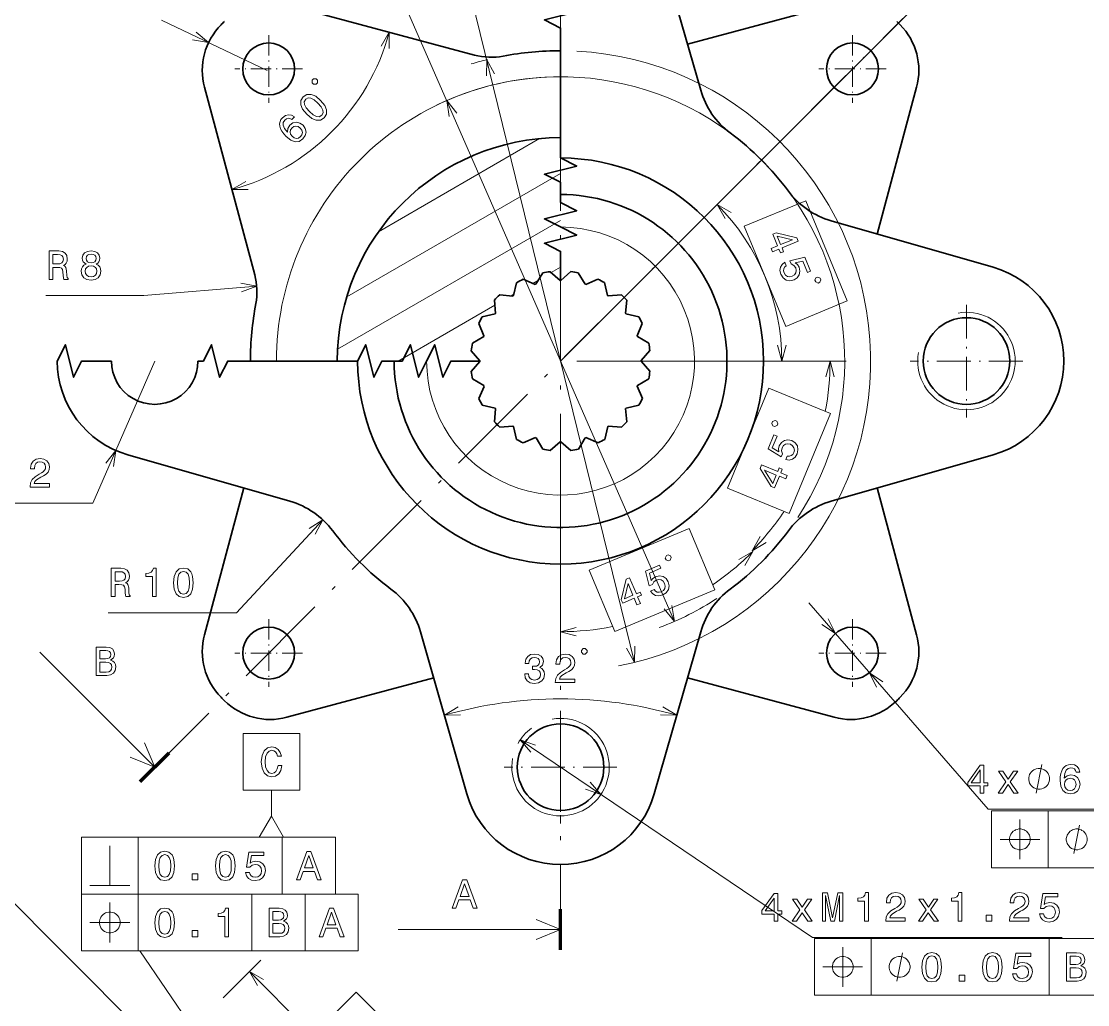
# Model space of a CAD drawing. Extents: x 0 to 420, y 0 to 297.
# Drawn here: x 111.1 to 242.5, y 114.5 to 235.6 of the extents above; entities that cross this region are included whole.
import ezdxf

# ---------------------------------------------------------------- set-up
doc = ezdxf.new("R2010")
doc.units = 0
doc.linetypes.add('DASHDOT', pattern=[18.5, 12, -3, 0.5, -3])

msp = doc.modelspace()

# ---------------------------------------------------------------- linework, layer by layer
at = {"color": 7, "linetype": 'DASHDOT', "lineweight": 13}
for p, q in [((177.558792, 261.243195), (177.558792, 126.243195)), ((225.791016, 241.975433), (129.326569, 145.510956))]:
    msp.add_line(p, q, dxfattribs=at)
at = {"color": 7, "lineweight": 13}
for p, q in [((162.742172, 254.139236), (186.660309, 156.643295)), ((155.788208, 243.552719), (191.57605, 161.672699)), ((155.140259, 209.667358), (174.979095, 221.121323)), ((151.213181, 201.626556), (177.558792, 216.837204)), ((150.0979, 195.209152), (177.558792, 211.063705)), ((179.558792, 193.743195), (212.750275, 193.743195)), ((179.558792, 193.743195), (206.815094, 193.743195)), ((208.137772, 163.977417), (230.222504, 138.552887)), ((126.91095, 110.297478), (80.837006, 156.371414)), ((172.588074, 147.103546), (208.58493, 122.768661)), ((230.222504, 138.552887), (257.069275, 138.552887)), ((230.643341, 138.34906), (272.659485, 138.34906)), ((118.534241, 135.116333), (149.814362, 135.116333)), ((230.643341, 131.34906), (272.659485, 131.34906)), ((118.534241, 128.116333), (152.614349, 128.116333)), ((177.558792, 123.743195), (157.558792, 123.743195)), ((208.58493, 122.768661), (239.337097, 122.768661)), ((208.820236, 122.645958), (250.836365, 122.645958)), ((118.534241, 121.116333), (152.614349, 121.116333)), ((208.820236, 115.645958), (250.836365, 115.645958))]:
    msp.add_line(p, q, dxfattribs=at)
at = {"color": 7, "lineweight": 35}
for p, q in [((194.820206, 227.080963), (189.093933, 247.050842)), ((177.558792, 193.743195), (227.558792, 243.743195)), ((166.945038, 231.419022), (143.853317, 237.60643)), ((133.695557, 227.448669), (139.882965, 204.356949)), ((230.86644, 205.278336), (210.896545, 211.004608)), ((124.251144, 182.208054), (144.221039, 176.481781)), ((210.896545, 176.481781), (230.86644, 182.208054)), ((160.297379, 160.405426), (166.023651, 140.435547)), ((189.093933, 140.435547), (194.820206, 160.405426))]:
    msp.add_line(p, q, dxfattribs=at)
at = {"color": 7, "lineweight": 35, "ltscale": 0.467777}
for p, q in [((211.264267, 237.60643), (193.190735, 232.763641)), ((138.538345, 178.111252), (133.695557, 160.03772)), ((221.422028, 160.03772), (216.579254, 178.111237)), ((193.19075, 154.722748), (211.264267, 149.879959))]:
    msp.add_line(p, q, dxfattribs=at)
at = {"color": 7, "lineweight": 13, "ltscale": 0.36088}
msp.add_line((141.422958, 229.519226), (128.378189, 235.700562), dxfattribs=at)
at = {"color": 7, "linetype": 'DASHDOT', "lineweight": 13, "ltscale": 0.208}
for p, q in [((141.602417, 233.859573), (141.602417, 225.539581)), ((213.515167, 233.859573), (213.515167, 225.539581)), ((145.762421, 229.69957), (137.442413, 229.69957)), ((217.675171, 229.69957), (209.355164, 229.69957)), ((141.602417, 161.946808), (141.602417, 153.626816)), ((213.515167, 161.946808), (213.515167, 153.626816)), ((145.762421, 157.786819), (137.442413, 157.786819)), ((217.675171, 157.786819), (209.355164, 157.786819))]:
    msp.add_line(p, q, dxfattribs=at)
at = {"color": 7, "lineweight": 35, "ltscale": 0.467778}
for p, q in [((216.579239, 209.375107), (221.422028, 227.448669)), ((143.853317, 149.879959), (161.92688, 154.722748))]:
    msp.add_line(p, q, dxfattribs=at)
at = {"color": 7, "lineweight": 13, "ltscale": 0.033108}
msp.add_line((176.411896, 204.628036), (177.558792, 205.290207), dxfattribs=at)
at = {"color": 7, "lineweight": 35, "ltscale": 0.04069}
for p, q in [((172.942749, 203.809692), (174.440369, 203.172302)), ((174.524368, 203.199677), (175.359116, 204.596939)), ((177.595108, 203.67453), (178.82077, 204.745453)), ((179.741272, 204.600403), (180.578232, 203.204468)), ((182.989517, 203.394592), (183.354141, 201.80835)), ((187.62529, 198.359238), (186.9879, 196.861618)), ((166.701584, 195.925674), (168.097519, 196.762634)), ((187.015274, 196.777618), (188.412537, 195.942871)), ((167.627457, 193.77951), (166.556534, 195.005173)), ((187.490128, 193.706879), (188.56105, 192.481216)), ((168.10231, 190.708771), (166.705048, 191.543518)), ((167.492294, 189.127151), (168.129684, 190.624771)), ((188.416, 191.560715), (187.020065, 190.723755)), ((172.128067, 184.091797), (171.763443, 185.67804)), ((175.376312, 182.885986), (174.539352, 184.281921)), ((180.593216, 184.286713), (179.758469, 182.88945)), ((182.174835, 183.676697), (180.677216, 184.314087)), ((177.522476, 183.811859), (176.296814, 182.740936))]:
    msp.add_line(p, q, dxfattribs=at)
at = {"color": 7, "lineweight": 13, "ltscale": 0.020476}
msp.add_line((174.12384, 203.307022), (174.83316, 203.716553), dxfattribs=at)
at = {"color": 7, "lineweight": 35, "ltscale": 0.040691}
for p, q in [((176.279388, 204.743439), (177.50676, 203.674454)), ((180.662277, 203.177231), (182.15889, 203.817001)), ((171.750671, 201.799149), (172.112793, 203.385986)), ((169.545517, 199.610062), (169.399551, 201.231125)), ((170.057953, 201.890564), (171.679245, 201.747162)), ((183.425659, 201.75647), (185.046722, 201.902435)), ((185.706177, 201.244034), (185.562775, 199.622742)), ((167.907394, 199.17392), (169.493652, 199.538544)), ((185.614746, 199.551315), (187.201584, 199.189209)), ((168.124756, 196.84668), (167.484985, 198.343292)), ((188.559036, 195.022598), (187.490051, 193.795227)), ((166.558548, 192.463791), (167.627533, 193.691162)), ((186.992828, 190.639709), (187.632599, 189.143097)), ((169.502838, 187.935074), (167.916, 188.29718)), ((169.411407, 186.242355), (169.55481, 187.863647)), ((185.572067, 187.876328), (185.718033, 186.255264)), ((187.21019, 188.312469), (185.623932, 187.947845)), ((171.691925, 185.729919), (170.070862, 185.583954)), ((183.366913, 185.687241), (183.004791, 184.100403)), ((185.059631, 185.595825), (183.438339, 185.739227)), ((174.455307, 184.309158), (172.958694, 183.669388)), ((178.838196, 182.74295), (177.610825, 183.811935))]:
    msp.add_line(p, q, dxfattribs=at)
at = {"color": 7, "lineweight": 13, "ltscale": 0.34835}
msp.add_line((140.12767, 202.95372), (126.242249, 201.791397), dxfattribs=at)
at = {"color": 7, "lineweight": 13, "ltscale": 0.301801}
msp.add_line((126.242249, 201.791397), (114.170197, 201.791397), dxfattribs=at)
at = {"color": 7, "lineweight": 13, "ltscale": 0.009544}
msp.add_line((171.456253, 201.766891), (171.78688, 201.957779), dxfattribs=at)
at = {"color": 7, "lineweight": 13, "ltscale": 0.343423}
msp.add_line((157.558792, 193.743195), (169.455322, 200.611664), dxfattribs=at)
at = {"color": 7, "linetype": 'DASHDOT', "lineweight": 13, "ltscale": 0.346775}
for p, q in [((227.558792, 200.678696), (227.558792, 186.807693)), ((227.558792, 200.678696), (227.558792, 186.807693)), ((234.494293, 193.743195), (220.623291, 193.743195)), ((234.494293, 193.743195), (220.623291, 193.743195)), ((177.558792, 150.678696), (177.558792, 136.807693)), ((177.558792, 150.678696), (177.558792, 136.807693)), ((184.494293, 143.743195), (170.623291, 143.743195)), ((184.494293, 143.743195), (170.623291, 143.743195))]:
    msp.add_line(p, q, dxfattribs=at)
at = {"color": 7, "lineweight": 13, "ltscale": 0.477456}
msp.add_line((127.558792, 193.743195), (119.948532, 176.226746), dxfattribs=at)
at = {"color": 7, "lineweight": 13, "ltscale": 0.001926}
msp.add_line((167.558792, 193.743195), (167.625519, 193.781723), dxfattribs=at)
at = {"color": 230, "lineweight": 13}
msp.add_line((177.558792, 182.643188), (177.558792, 158.419769), dxfattribs=at)
at = {"color": 7, "lineweight": 13, "ltscale": 0.395202}
for p, q in [((119.948532, 176.226746), (104.140465, 176.226746)), ((137.623367, 162.733795), (121.815292, 162.733795))]:
    msp.add_line(p, q, dxfattribs=at)
at = {"color": 7, "lineweight": 13, "ltscale": 0.391105}
msp.add_line((148.270401, 174.195953), (137.623367, 162.733795), dxfattribs=at)
at = {"color": 7, "lineweight": 13, "ltscale": 0.5}
msp.add_line((127.558792, 143.743195), (113.416656, 157.88533), dxfattribs=at)
at = {"color": 7, "lineweight": 100, "ltscale": 0.125}
for p, q in [((125.791023, 141.975433), (129.326569, 145.510956)), ((177.558792, 121.243195), (177.558792, 126.243195))]:
    msp.add_line(p, q, dxfattribs=at)
at = {"color": 7, "lineweight": 13, "ltscale": 0.079356}
msp.add_line((141.94104, 137.714417), (141.94104, 140.888672), dxfattribs=at)
at = {"color": 7, "lineweight": 13, "ltscale": 0.175}
for p, q in [((230.643341, 138.34906), (230.643341, 131.34906)), ((237.643341, 138.34906), (237.643341, 131.34906)), ((118.534241, 135.116333), (118.534241, 128.116333)), ((125.534241, 135.116333), (125.534241, 128.116333)), ((143.278336, 135.116333), (143.278336, 128.116333)), ((149.814362, 135.116333), (149.814362, 128.116333)), ((118.534241, 128.116333), (118.534241, 121.116333)), ((125.534241, 128.116333), (125.534241, 121.116333)), ((139.542313, 128.116333), (139.542313, 121.116333)), ((146.078339, 128.116333), (146.078339, 121.116333)), ((152.614349, 128.116333), (152.614349, 121.116333)), ((208.820236, 122.645958), (208.820236, 115.645958)), ((215.820236, 122.645958), (215.820236, 115.645958)), ((237.764328, 122.645958), (237.764328, 115.645958))]:
    msp.add_line(p, q, dxfattribs=at)
at = {"color": 7, "lineweight": 13, "ltscale": 0.288901}
msp.add_line((132.239243, 111.577797), (125.71553, 121.116333), dxfattribs=at)
at = {"color": 7, "lineweight": 13, "ltscale": 0.164217}
msp.add_line((136.006012, 115.344559), (140.650757, 119.989304), dxfattribs=at)
at = {"color": 7, "lineweight": 13, "ltscale": 0.277849}
msp.add_line((139.236542, 118.575089), (147.095306, 110.716324), dxfattribs=at)
at = {"color": 7, "lineweight": 35}
for points in [[(177.558792, 218.743195), (177.558792, 234.743195), (175.558792, 235.743195), (179.558792, 236.743195), (177.558792, 237.743195), (177.558792, 238.408203)], [(177.558792, 214.243195), (177.558792, 215.743195), (175.558792, 216.743195), (179.558792, 217.743195), (177.558792, 218.743195)], [(177.558792, 214.243195), (177.558792, 213.243195), (179.558792, 212.243195), (175.558792, 211.243195), (177.558792, 210.243195)], [(177.558792, 203.674591), (177.558792, 207.243195), (175.558792, 208.243195), (179.558792, 209.243195), (177.558792, 210.243195)], [(122.223793, 193.743195), (118.558792, 193.743195), (117.558792, 191.743195), (116.558792, 195.743195), (115.558792, 193.743195)], [(152.558792, 193.743195), (136.558792, 193.743195), (135.558792, 191.743195), (134.558792, 195.743195), (133.558792, 193.743195), (132.893799, 193.743195)], [(157.058792, 193.743195), (155.558792, 193.743195), (154.558792, 191.743195), (153.558792, 195.743195), (152.558792, 193.743195)], [(157.058792, 193.743195), (158.058792, 193.743195), (159.058792, 195.743195), (160.058792, 191.743195), (161.058792, 193.743195)], [(167.627396, 193.743195), (164.058792, 193.743195), (163.058792, 191.743195), (162.058792, 195.743195), (161.058792, 193.743195)]]:
    msp.add_lwpolyline(points, dxfattribs=at)
at = {"color": 7, "lineweight": 13}
for points in [[(132.226105, 233.304382), (134.193542, 232.944931), (132.669434, 234.239944)], [(156.452118, 232.230591), (156.452118, 234.230591), (155.452118, 232.498535)], [(169.420288, 229.09021), (168.457275, 230.843094), (168.414841, 228.843536)], [(164.789536, 224.250839), (163.541534, 225.81369), (163.840912, 223.836212)], [(138.803436, 215.849869), (137.071396, 214.849869), (139.071396, 214.849869)], [(198.563965, 212.016312), (196.831909, 213.016312), (197.831909, 211.284271)], [(138.245728, 202.276733), (140.12767, 202.95372), (138.159378, 203.308411)], [(204.297455, 195.675049), (204.815094, 193.743195), (205.332733, 195.675049)], [(211.267914, 191.81134), (210.750275, 193.743195), (210.232635, 191.81134)], [(122.481995, 180.758957), (122.777039, 182.737076), (121.532463, 181.171494)], [(147.3349, 172.428238), (148.270401, 174.195953), (146.57637, 173.132813)], [(202.137161, 172.128036), (201.145844, 170.390991), (202.872864, 171.399658)], [(190.328049, 163.23555), (191.57605, 161.672699), (191.276672, 163.650177)], [(209.759018, 161.321655), (211.416672, 160.202667), (210.540588, 162.00058)], [(185.697296, 158.396179), (186.660309, 156.643295), (186.702744, 158.642853)], [(217.271332, 154.251968), (215.613678, 155.370972), (216.489746, 153.573059)], [(164.957199, 151.163361), (163.242874, 150.133301), (165.242569, 150.168198)], [(189.875015, 150.168198), (191.87471, 150.133301), (190.160385, 151.163361)], [(124.558792, 144.98584), (127.558792, 143.743195), (126.316147, 146.743195)], [(174.478424, 146.450439), (172.588074, 147.103546), (173.898605, 145.592758)], [(236.155823, 140.552887), (236.855835, 144.052887)], [(180.63916, 141.03595), (182.52951, 140.382843), (181.218979, 141.893631)], [(234.143341, 132.399063), (234.143341, 134.84906), (234.143341, 137.299057)], [(240.793335, 133.09906), (241.493347, 136.59906)], [(122.034241, 129.166336), (122.034241, 131.616333), (122.034241, 134.06633)], [(231.693344, 134.84906), (234.143341, 134.84906), (236.593338, 134.84906)], [(119.584244, 129.166336), (122.034241, 129.166336), (124.484238, 129.166336)], [(122.034241, 122.166336), (122.034241, 124.616333), (122.034241, 127.06633)], [(174.558792, 122.500557), (177.558792, 123.743195), (174.558792, 124.985832)], [(119.584244, 124.616333), (122.034241, 124.616333), (124.484238, 124.616333)], [(212.320236, 116.695961), (212.320236, 119.145958), (212.320236, 121.595955)], [(218.97023, 117.395958), (219.670242, 120.895958)], [(140.968597, 117.575089), (139.236542, 118.575089), (140.236542, 116.843048)], [(209.870239, 119.145958), (212.320236, 119.145958), (214.770233, 119.145958)]]:
    msp.add_lwpolyline(points, dxfattribs=at)
for points in [[(147.450989, 227.81459), (147.615982, 227.979584), (147.615982, 228.30957), (147.450989, 228.474548), (147.121017, 228.474548), (146.956024, 228.30957), (146.956024, 227.979584), (147.121017, 227.81459)], [(146.289154, 224.120819), (146.902527, 223.614441), (147.469543, 223.382645), (147.979492, 223.407608), (148.428818, 223.700027), (148.717682, 224.145782), (148.74263, 224.655731), (148.507278, 225.219177), (148.004456, 225.836121), (147.391083, 226.335373), (147.102234, 226.488708), (146.824066, 226.57431), (146.314117, 226.549347), (145.864792, 226.264053), (145.575943, 225.811157), (145.554535, 225.297638), (145.786346, 224.730621)], [(146.6315, 224.463165), (146.228531, 224.923203), (146.007431, 225.322601), (145.986038, 225.664948), (146.160782, 225.968063), (146.460327, 226.139236), (146.802673, 226.117844), (147.202087, 225.896744), (147.662109, 225.493774), (148.068649, 225.030182), (148.289734, 224.630783), (148.311142, 224.288437), (148.136398, 223.992447), (147.836853, 223.814148), (147.494507, 223.835541), (147.095093, 224.056641)], [(144.76358, 223.793457), (144.406967, 224.014557), (144.036102, 224.071609), (143.658081, 223.96463), (143.297913, 223.697174), (143.112473, 223.461807), (142.998367, 223.212189), (142.948441, 222.941162), (142.969833, 222.648743), (143.05899, 222.345612), (143.219452, 222.028229), (143.451263, 221.696594), (143.754379, 221.364944), (144.31781, 220.915619), (144.859863, 220.723038), (145.362686, 220.783661), (145.822708, 221.093918), (146.104431, 221.504013), (146.200714, 221.935516), (146.108002, 222.370575), (145.833405, 222.766418), (145.434006, 223.044571), (145.009644, 223.140854), (144.592407, 223.051712), (144.221527, 222.794952), (143.954071, 222.384842), (143.904144, 221.928391), (143.565369, 222.374146), (143.397766, 222.769989), (143.404892, 223.112335), (143.590332, 223.41188), (143.797165, 223.561661), (144.007568, 223.622284), (144.221527, 223.586624), (144.435501, 223.465378)], [(145.491058, 222.416946), (145.676498, 222.153046), (145.747833, 221.882019), (145.701462, 221.607437), (145.53743, 221.37207), (145.291367, 221.197327), (145.02034, 221.147415), (144.745758, 221.215164), (144.488983, 221.40773), (144.303558, 221.66449), (144.235794, 221.931946), (144.292847, 222.202972), (144.474731, 222.463303), (144.706528, 222.616638), (144.963287, 222.666565), (145.230743, 222.598816)], [(207.763901, 213.473419), (200.18808, 210.335419), (205.292587, 198.012054), (212.868408, 201.150055)], [(203.488281, 207.594299), (203.661972, 207.174957), (204.463379, 207.506912), (204.654449, 207.045639), (205.027191, 207.200027), (204.836121, 207.661301), (206.825653, 208.485397), (206.650024, 208.909393), (204.111069, 209.517181), (203.70105, 209.347351), (204.289673, 207.926254)], [(204.235901, 209.110367), (206.111481, 208.680862), (204.66243, 208.080643)], [(114.563568, 203.791397), (115.032593, 203.791397), (115.032593, 205.269058), (115.511703, 205.269058), (115.864723, 205.253937), (116.086624, 205.183334), (116.207664, 205.016907), (116.258095, 204.719345), (116.28331, 204.265457), (116.313568, 203.967911), (116.374092, 203.791397), (116.903625, 203.791397), (116.903625, 203.887222), (116.787636, 204.028427), (116.747292, 204.29068), (116.71199, 204.855515), (116.626251, 205.274109), (116.510254, 205.405228), (116.328705, 205.501053), (116.530426, 205.627136), (116.671646, 205.80365), (116.762421, 206.025543), (116.792679, 206.292847), (116.722076, 206.716476), (116.52034, 207.034195), (116.187492, 207.22583), (115.733597, 207.291397), (114.563568, 207.291397)], [(115.602478, 206.862717), (115.91011, 206.832458), (116.126968, 206.736649), (116.263138, 206.560135), (116.308533, 206.282745), (116.258095, 205.99025), (116.121933, 205.813736), (115.889938, 205.722961), (115.57222, 205.697739), (115.032593, 205.697739), (115.032593, 206.862717)], [(119.098877, 205.677567), (118.841675, 205.536362), (118.665161, 205.339676), (118.554207, 205.092545), (118.518906, 204.794998), (118.599594, 204.346161), (118.831581, 203.998169), (119.209824, 203.776276), (119.724236, 203.690536), (120.233597, 203.776276), (120.611847, 203.998169), (120.843826, 204.346161), (120.929565, 204.794998), (120.889221, 205.092545), (120.78331, 205.339676), (120.601761, 205.536362), (120.349594, 205.677567), (120.551323, 205.798599), (120.692535, 205.965027), (120.778267, 206.166763), (120.808533, 206.413879), (120.727837, 206.771942), (120.516022, 207.059402), (120.17308, 207.246002), (119.724236, 207.31662), (119.27034, 207.246002), (118.927399, 207.059402), (118.710541, 206.771942), (118.634895, 206.413879), (118.66011, 206.166763), (118.74585, 205.965027)], [(119.113998, 206.373535), (119.15435, 206.595428), (119.275391, 206.766907), (119.467026, 206.872803), (119.724236, 206.913162), (119.976395, 206.872803), (120.168037, 206.766907), (120.289078, 206.595428), (120.334465, 206.373535), (120.289078, 206.146591), (120.168037, 205.970078), (119.976395, 205.85408), (119.724236, 205.818771), (119.467026, 205.859116), (119.275391, 205.970078), (119.15435, 206.146591)], [(205.176544, 205.903763), (204.836945, 205.643005), (204.633316, 205.291183), (204.585892, 204.87851), (204.693558, 204.420898), (204.972351, 203.985046), (205.353134, 203.711517), (205.813065, 203.629089), (206.315659, 203.733566), (206.716171, 203.992264), (206.963669, 204.356796), (207.037903, 204.796951), (206.929901, 205.281723), (206.729248, 205.608002), (206.463547, 205.81456), (207.388885, 206.044998), (207.975601, 204.628571), (208.357666, 204.786819), (207.641647, 206.515427), (205.820862, 206.061478), (205.975266, 205.688721), (206.306183, 205.509186), (206.528214, 205.197205), (206.600479, 204.877777), (206.545944, 204.587723), (206.377472, 204.348709), (206.105164, 204.175873), (205.79039, 204.10553), (205.50032, 204.160065), (205.261322, 204.328552), (205.08847, 204.600861), (205.018799, 204.861313), (205.046844, 205.096725), (205.156677, 205.305984), (205.356033, 205.470444)], [(119.003052, 204.805084), (119.048447, 205.072372), (119.194695, 205.274109), (119.421646, 205.405228), (119.724236, 205.450623), (120.02179, 205.405228), (120.248734, 205.274109), (120.394989, 205.072372), (120.445419, 204.805084), (120.394989, 204.517624), (120.248734, 204.300766), (120.02179, 204.159546), (119.724236, 204.114166), (119.421646, 204.159546), (119.194695, 204.300766), (119.048447, 204.517624)], [(208.894211, 203.689148), (208.983505, 203.473572), (209.288376, 203.34729), (209.503952, 203.436584), (209.630219, 203.741455), (209.540939, 203.957016), (209.236069, 204.083298), (209.020493, 203.994003)], [(198.134933, 178.069122), (205.718567, 174.950073), (210.792221, 187.286163), (203.208588, 190.405212)], [(204.234863, 185.802185), (204.323624, 186.017975), (204.196579, 186.322525), (203.980789, 186.411285), (203.676239, 186.284241), (203.587494, 186.068451), (203.714523, 185.763901), (203.930328, 185.67514)], [(205.308182, 181.610092), (205.732834, 181.555405), (206.125336, 181.661179), (206.450027, 181.920258), (206.696472, 182.320587), (206.806259, 182.826202), (206.729263, 183.288666), (206.46138, 183.671494), (206.031403, 183.95195), (205.565033, 184.051056), (205.132477, 183.967209), (204.769379, 183.707565), (204.504013, 183.28775), (204.416107, 182.914917), (204.458771, 182.5811), (203.640289, 183.070419), (204.22345, 184.488312), (203.840988, 184.645615), (203.129303, 182.915222), (204.740204, 181.952759), (204.893661, 182.325882), (204.785706, 182.686569), (204.848373, 183.064331), (205.022461, 183.341736), (205.265701, 183.508896), (205.553711, 183.559479), (205.868652, 183.489929), (206.141388, 183.31778), (206.308548, 183.074524), (206.359146, 182.786514), (206.289597, 182.471573), (206.155273, 182.237808), (205.96936, 182.090698), (205.743896, 182.019821), (205.486572, 182.043854)], [(112.199966, 178.226746), (114.605591, 178.226746), (114.605591, 178.660461), (112.704292, 178.660461), (112.810204, 178.897491), (112.99176, 179.094177), (113.551552, 179.45224), (113.849106, 179.603546), (114.181961, 179.820404), (114.418991, 180.072556), (114.555161, 180.370117), (114.605591, 180.708008), (114.519852, 181.131638), (114.282822, 181.464493), (113.919708, 181.6763), (113.450691, 181.751953), (112.966537, 181.666214), (112.598389, 181.429184), (112.361351, 181.050949), (112.280663, 180.551666), (112.280663, 180.481064), (112.739594, 180.481064), (112.739594, 180.521408), (112.784981, 180.864349), (112.92115, 181.116516), (113.138008, 181.277893), (113.425476, 181.333374), (113.717987, 181.282928), (113.934845, 181.15686), (114.07605, 180.960175), (114.12648, 180.713043), (114.091179, 180.481064), (113.995361, 180.284378), (113.833977, 180.1129), (113.612076, 179.961609), (113.314522, 179.800232), (112.82029, 179.487549), (112.472305, 179.154694), (112.265533, 178.751236), (112.199966, 178.241867)], [(205.312561, 179.220917), (205.485199, 179.640686), (204.682968, 179.970642), (204.872879, 180.432388), (204.499756, 180.585846), (204.30983, 180.1241), (202.318237, 180.943222), (202.143677, 180.518784), (203.514801, 178.297104), (203.925232, 178.128296), (204.510315, 179.550873)], [(203.713242, 178.673553), (202.686646, 180.300919), (204.137192, 179.70433)], [(122.208664, 164.733795), (122.677689, 164.733795), (122.677689, 166.211456), (123.156799, 166.211456), (123.509819, 166.19632), (123.73172, 166.125717), (123.85276, 165.95929), (123.903191, 165.661743), (123.928406, 165.207855), (123.958664, 164.910309), (124.019188, 164.733795), (124.548721, 164.733795), (124.548721, 164.829605), (124.432732, 164.970825), (124.392387, 165.233063), (124.357086, 165.797913), (124.271347, 166.216492), (124.15535, 166.347626), (123.973801, 166.443436), (124.175522, 166.569519), (124.316742, 166.746033), (124.407516, 166.967941), (124.437775, 167.235229), (124.367172, 167.658859), (124.165436, 167.976578), (123.832588, 168.168228), (123.378693, 168.233795), (122.208664, 168.233795)], [(127.278549, 164.733795), (127.737488, 164.733795), (127.737488, 168.259003), (127.394547, 168.259003), (127.303772, 167.95137), (127.122208, 167.744598), (126.844833, 167.62355), (126.461548, 167.583206), (126.461548, 167.225143), (127.278549, 167.225143)], [(129.889938, 166.443436), (129.965576, 165.651657), (130.202606, 165.086807), (130.580856, 164.743866), (131.105347, 164.632919), (131.624802, 164.743866), (132.003052, 165.086807), (132.235031, 165.651657), (132.315735, 166.443436), (132.235031, 167.230179), (132.139221, 167.542862), (132.003052, 167.800064), (131.624802, 168.143005), (131.105347, 168.259003), (130.580856, 168.143005), (130.202606, 167.795029), (129.965576, 167.230179)], [(123.247574, 167.805115), (123.555206, 167.774857), (123.772064, 167.679031), (123.908234, 167.502518), (123.953629, 167.225143), (123.903191, 166.932632), (123.767029, 166.756119), (123.535034, 166.665344), (123.217316, 166.640121), (122.677689, 166.640121), (122.677689, 167.805115)], [(130.374084, 166.443436), (130.414429, 167.05368), (130.540512, 167.492432), (130.767456, 167.749634), (131.105347, 167.840424), (131.438202, 167.749634), (131.665146, 167.492432), (131.791229, 167.05368), (131.831573, 166.443436), (131.791229, 165.828171), (131.665146, 165.389404), (131.438202, 165.132202), (131.105347, 165.046463), (130.767456, 165.132202), (130.540512, 165.389404), (130.414429, 165.828171)], [(122.135368, 156.918549), (122.488396, 157.21106), (122.57917, 157.407745), (122.609436, 157.649826), (122.543869, 158.028061), (122.347183, 158.3004), (122.029465, 158.466827), (121.585655, 158.527344), (120.339981, 158.527344), (120.339981, 155.027344), (121.656265, 155.027344), (122.125282, 155.097946), (122.473267, 155.304718), (122.690125, 155.632538), (122.76577, 156.07634), (122.720383, 156.373886), (122.599342, 156.621002), (122.402657, 156.802567)], [(121.489838, 157.07489), (120.803955, 157.07489), (120.803955, 158.108749), (121.530182, 158.108749), (121.802513, 158.078491), (121.994156, 157.987717), (122.110153, 157.831375), (122.150497, 157.599396), (122.10511, 157.367401), (121.98407, 157.206024), (121.777298, 157.105148)], [(173.136551, 155.24469), (173.136551, 155.209381), (173.217239, 154.725235), (173.454285, 154.362122), (173.827469, 154.130127), (174.321716, 154.044403), (174.846207, 154.130127), (175.239578, 154.352036), (175.491745, 154.705063), (175.58252, 155.158951), (175.542175, 155.456497), (175.431229, 155.698578), (175.249664, 155.885178), (175.007599, 156.021347), (175.335403, 156.293671), (175.451401, 156.727402), (175.375748, 157.120773), (175.15889, 157.41832), (174.805862, 157.604919), (174.321716, 157.670471), (173.867828, 157.589783), (173.519836, 157.367889), (173.292892, 157.014862), (173.217239, 156.545837), (173.217239, 156.510529), (173.666092, 156.510529), (173.706436, 156.833313), (173.837555, 157.065292), (174.049377, 157.206497), (174.346924, 157.256927), (174.609177, 157.216583), (174.800812, 157.110687), (174.916809, 156.939209), (174.962204, 156.707214), (174.916809, 156.460114), (174.795776, 156.293671), (174.583954, 156.19281), (174.296494, 156.162552), (174.099808, 156.167603), (174.099808, 155.76918), (174.346924, 155.779266), (174.664658, 155.733887), (174.901688, 155.612839), (175.042892, 155.416153), (175.093323, 155.158951), (175.037857, 154.86644), (174.891602, 154.649582), (174.659607, 154.513428), (174.351974, 154.468033), (174.034241, 154.518463), (173.802261, 154.669754), (173.656006, 154.911835), (173.600525, 155.24469)], [(176.912918, 154.145264), (179.318542, 154.145264), (179.318542, 154.578979), (177.417252, 154.578979), (177.523148, 154.81601), (177.704712, 155.012695), (178.264511, 155.370773), (178.562057, 155.522064), (178.894913, 155.738922), (179.131943, 155.991089), (179.268112, 156.288635), (179.318542, 156.626526), (179.232803, 157.050171), (178.995773, 157.383011), (178.63266, 157.594833), (178.163651, 157.670471), (177.679489, 157.584747), (177.31134, 157.347717), (177.07431, 156.969467), (176.993622, 156.470184), (176.993622, 156.399582), (177.452545, 156.399582), (177.452545, 156.439941), (177.49794, 156.782867), (177.634109, 157.035034), (177.850967, 157.196411), (178.138428, 157.251892), (178.430939, 157.201462), (178.647797, 157.075378), (178.789001, 156.878693), (178.839432, 156.631577), (178.804138, 156.399582), (178.708313, 156.202896), (178.546936, 156.031433), (178.325027, 155.880127), (178.027481, 155.71875), (177.533234, 155.406067), (177.185257, 155.073212), (176.978485, 154.669754), (176.912918, 154.1604)], [(180.361481, 157.645264), (180.594818, 157.645264), (180.828156, 157.878601), (180.828156, 158.111938), (180.594818, 158.345261), (180.361481, 158.345261), (180.128143, 158.111938), (180.128143, 157.878601)], [(121.600784, 155.445938), (120.803955, 155.445938), (120.803955, 156.65126), (121.555397, 156.65126), (121.873123, 156.615967), (122.100067, 156.510056), (122.236237, 156.328491), (122.281624, 156.066254), (122.236237, 155.788864), (122.110153, 155.597229), (121.898338, 155.481232)], [(138.44104, 147.888672), (138.44104, 140.888672), (145.44104, 140.888672), (145.44104, 147.888672)], [(142.758026, 143.939819), (142.657166, 143.51619), (142.490738, 143.213593), (142.258759, 143.026993), (141.98642, 142.966476), (141.658615, 143.057251), (141.401398, 143.32959), (141.229935, 143.773392), (141.174469, 144.388672), (141.229935, 144.998901), (141.396362, 145.447739), (141.653564, 145.720078), (141.98642, 145.815887), (142.2285, 145.765472), (142.435272, 145.624252), (142.596649, 145.397308), (142.707611, 145.084625), (143.186707, 145.084625), (143.035416, 145.563736), (142.773163, 145.926849), (142.4151, 146.153793), (141.98642, 146.234482), (141.451843, 146.108398), (141.043335, 145.755371), (140.781097, 145.175415), (140.690308, 144.388672), (140.781097, 143.601929), (141.043335, 143.021942), (141.451843, 142.663879), (141.98642, 142.542847), (142.455444, 142.638672), (142.833679, 142.905945), (143.100983, 143.344727), (143.242188, 143.939819)], [(229.245834, 140.552887), (229.699722, 140.552887), (229.699722, 141.420334), (230.199005, 141.420334), (230.199005, 141.823792), (229.699722, 141.823792), (229.699722, 143.977249), (229.240784, 143.977249), (227.707657, 141.864136), (227.707657, 141.420334), (229.245834, 141.420334)], [(228.131287, 141.823792), (229.245834, 143.392227), (229.245834, 141.823792)], [(231.983307, 140.552887), (232.67926, 141.606934), (233.395401, 140.552887), (233.929993, 140.552887), (232.961685, 141.94986), (233.874512, 143.261108), (233.360107, 143.261108), (232.699432, 142.277679), (232.038773, 143.261108), (231.514282, 143.261108), (232.411972, 141.944824), (231.463852, 140.552887)], [(237.789154, 142.302887), (237.789154, 142.419556), (237.730835, 142.652893), (237.672501, 142.827896), (237.614166, 142.944565), (237.497498, 143.119568), (237.322495, 143.294556), (237.147491, 143.411224), (237.030823, 143.469559), (236.855835, 143.527893), (236.622498, 143.586227), (236.505829, 143.586227), (236.38916, 143.586227), (236.155823, 143.527893), (235.980835, 143.469559), (235.864166, 143.411224), (235.689163, 143.294556), (235.51416, 143.119568), (235.397491, 142.944565), (235.339157, 142.827896), (235.280823, 142.652893), (235.222504, 142.419556), (235.222504, 142.302887), (235.222504, 142.186234), (235.280823, 141.952896), (235.339157, 141.777893), (235.397491, 141.661224), (235.51416, 141.486237), (235.689163, 141.311234), (235.864166, 141.194565), (235.980835, 141.13623), (236.155823, 141.077896), (236.38916, 141.019562), (236.505829, 141.019562), (236.622498, 141.019562), (236.855835, 141.077896), (237.030823, 141.13623), (237.147491, 141.194565), (237.322495, 141.311234), (237.497498, 141.486237), (237.614166, 141.661224), (237.672501, 141.777893), (237.730835, 141.952896), (237.789154, 142.186234)], [(241.517548, 143.109802), (241.421722, 143.518311), (241.199829, 143.820908), (240.856888, 144.012543), (240.413086, 144.07811), (240.11554, 144.042816), (239.858322, 143.946991), (239.631378, 143.790649), (239.439743, 143.568741), (239.288437, 143.291367), (239.17749, 142.953476), (239.106888, 142.555054), (239.086716, 142.106201), (239.167404, 141.390076), (239.41452, 140.870621), (239.812943, 140.557938), (240.357605, 140.452026), (240.846802, 140.542816), (241.220001, 140.779846), (241.462067, 141.153046), (241.547806, 141.627106), (241.462067, 142.106201), (241.230087, 142.474365), (240.872009, 142.70636), (240.428207, 142.787048), (239.949097, 142.686188), (239.591034, 142.398712), (239.666687, 142.953476), (239.828064, 143.351883), (240.07518, 143.588913), (240.418121, 143.669617), (240.670288, 143.629272), (240.861923, 143.523361), (240.988007, 143.346848), (241.053574, 143.109802)], [(241.058609, 141.622055), (241.003143, 141.304337), (240.861923, 141.062256), (240.634979, 140.900879), (240.35257, 140.850449), (240.055008, 140.900879), (239.828064, 141.05722), (239.681808, 141.299286), (239.636429, 141.61702), (239.686859, 141.929688), (239.828064, 142.166733), (240.060059, 142.318024), (240.372742, 142.373505), (240.645065, 142.318024), (240.861923, 142.171768), (241.003143, 141.934738)], [(143.44104, 135.116333), (141.94104, 137.714417), (140.44104, 135.116333)], [(235.426682, 134.84906), (235.426682, 134.965729), (235.368347, 135.199066), (235.310013, 135.374054), (235.251678, 135.490723), (235.13501, 135.665726), (234.960007, 135.840729), (234.785004, 135.957397), (234.668335, 136.015732), (234.493347, 136.074066), (234.26001, 136.132401), (234.143341, 136.132401), (234.026672, 136.132401), (233.793335, 136.074066), (233.618347, 136.015732), (233.501678, 135.957397), (233.326675, 135.840729), (233.151672, 135.665726), (233.035004, 135.490723), (232.976669, 135.374054), (232.918335, 135.199066), (232.860001, 134.965729), (232.860001, 134.84906), (232.860001, 134.732391), (232.918335, 134.499054), (232.976669, 134.324066), (233.035004, 134.207397), (233.151672, 134.032394), (233.326675, 133.857391), (233.501678, 133.740723), (233.618347, 133.682388), (233.793335, 133.624054), (234.026672, 133.56572), (234.143341, 133.56572), (234.26001, 133.56572), (234.493347, 133.624054), (234.668335, 133.682388), (234.785004, 133.740723), (234.960007, 133.857391), (235.13501, 134.032394), (235.251678, 134.207397), (235.310013, 134.324066), (235.368347, 134.499054), (235.426682, 134.732391)], [(242.426682, 134.84906), (242.426682, 134.965729), (242.368347, 135.199066), (242.310013, 135.374054), (242.251678, 135.490723), (242.13501, 135.665726), (241.960007, 135.840729), (241.785004, 135.957397), (241.668335, 136.015732), (241.493347, 136.074066), (241.26001, 136.132401), (241.143341, 136.132401), (241.026672, 136.132401), (240.793335, 136.074066), (240.618347, 136.015732), (240.501678, 135.957397), (240.326675, 135.840729), (240.151672, 135.665726), (240.035004, 135.490723), (239.976669, 135.374054), (239.918335, 135.199066), (239.860001, 134.965729), (239.860001, 134.84906), (239.860001, 134.732391), (239.918335, 134.499054), (239.976669, 134.324066), (240.035004, 134.207397), (240.151672, 134.032394), (240.326675, 133.857391), (240.501678, 133.740723), (240.618347, 133.682388), (240.793335, 133.624054), (241.026672, 133.56572), (241.143341, 133.56572), (241.26001, 133.56572), (241.493347, 133.624054), (241.668335, 133.682388), (241.785004, 133.740723), (241.960007, 133.857391), (242.13501, 134.032394), (242.251678, 134.207397), (242.310013, 134.324066), (242.368347, 134.499054), (242.426682, 134.732391)], [(164.210449, 126.368195), (164.674438, 126.368195), (165.042587, 127.397011), (166.43956, 127.397011), (166.807724, 126.368195), (167.281784, 126.368195), (166.000809, 129.873245), (165.486389, 129.873245)], [(165.203979, 127.825684), (165.743591, 129.368912), (166.283218, 127.825684)], [(203.872253, 124.768661), (204.326141, 124.768661), (204.326141, 125.636093), (204.825424, 125.636093), (204.825424, 126.039558), (204.326141, 126.039558), (204.326141, 128.193024), (203.867203, 128.193024), (202.334061, 126.079903), (202.334061, 125.636093), (203.872253, 125.636093)], [(202.75769, 126.039558), (203.872253, 127.608002), (203.872253, 126.039558)], [(206.609711, 124.768661), (207.305679, 125.822693), (208.02182, 124.768661), (208.556396, 124.768661), (207.588104, 126.165634), (208.500931, 127.476875), (207.986511, 127.476875), (207.325851, 126.493446), (206.665192, 127.476875), (206.140701, 127.476875), (207.038391, 126.160591), (206.090271, 124.768661)], [(209.806122, 124.768661), (210.194443, 124.768661), (210.194443, 127.945892), (210.850067, 124.768661), (211.283783, 124.768661), (211.934357, 127.945892), (211.934357, 124.768661), (212.327728, 124.768661), (212.327728, 128.268661), (211.712448, 128.268661), (211.066925, 125.182205), (210.426422, 128.268661), (209.806122, 128.268661)], [(215.012161, 124.768661), (215.4711, 124.768661), (215.4711, 128.293884), (215.128159, 128.293884), (215.037384, 127.986244), (214.85582, 127.779465), (214.578445, 127.658432), (214.19516, 127.618088), (214.19516, 127.260017), (215.012161, 127.260017)], [(217.608414, 124.768661), (220.014038, 124.768661), (220.014038, 125.202377), (218.112732, 125.202377), (218.218643, 125.439407), (218.400208, 125.636093), (218.960007, 125.994164), (219.257553, 126.145462), (219.590408, 126.36232), (219.827438, 126.614479), (219.963608, 126.912033), (220.014038, 127.249931), (219.928299, 127.673561), (219.691269, 128.006409), (219.328156, 128.218231), (218.859131, 128.293884), (218.374985, 128.208145), (218.006836, 127.971107), (217.769806, 127.592873), (217.689117, 127.09359), (217.689117, 127.022987), (218.148041, 127.022987), (218.148041, 127.063332), (218.193436, 127.406273), (218.32959, 127.658432), (218.546463, 127.819817), (218.833923, 127.87529), (219.126434, 127.82486), (219.343292, 127.698776), (219.484497, 127.50209), (219.534927, 127.254974), (219.499634, 127.022987), (219.403809, 126.826302), (219.242432, 126.654831), (219.020523, 126.503532), (218.722961, 126.342148), (218.228729, 126.029465), (217.880753, 125.696617), (217.673981, 125.293159), (217.608414, 124.783791)], [(222.153809, 124.768661), (222.849762, 125.822693), (223.565918, 124.768661), (224.100494, 124.768661), (223.132187, 126.165634), (224.045013, 127.476875), (223.530609, 127.476875), (222.869949, 126.493446), (222.20929, 127.476875), (221.684784, 127.476875), (222.582489, 126.160591), (221.634354, 124.768661)], [(226.520233, 124.768661), (226.979156, 124.768661), (226.979156, 128.293884), (226.63623, 128.293884), (226.545441, 127.986244), (226.363892, 127.779465), (226.086517, 127.658432), (225.703232, 127.618088), (225.703232, 127.260017), (226.520233, 127.260017)], [(232.852509, 124.768661), (235.258133, 124.768661), (235.258133, 125.202377), (233.356827, 125.202377), (233.462738, 125.439407), (233.644287, 125.636093), (234.204102, 125.994164), (234.501648, 126.145462), (234.834503, 126.36232), (235.071533, 126.614479), (235.207703, 126.912033), (235.258133, 127.249931), (235.172394, 127.673561), (234.935364, 128.006409), (234.57225, 128.218231), (234.103226, 128.293884), (233.61908, 128.208145), (233.250916, 127.971107), (233.013885, 127.592873), (232.933197, 127.09359), (232.933197, 127.022987), (233.392136, 127.022987), (233.392136, 127.063332), (233.437531, 127.406273), (233.573685, 127.658432), (233.790558, 127.819817), (234.078018, 127.87529), (234.370514, 127.82486), (234.587372, 127.698776), (234.728592, 127.50209), (234.779022, 127.254974), (234.743713, 127.022987), (234.647888, 126.826302), (234.486511, 126.654831), (234.264618, 126.503532), (233.967056, 126.342148), (233.472824, 126.029465), (233.124847, 125.696617), (232.918076, 125.293159), (232.852509, 124.783791)], [(236.568359, 125.681488), (236.679306, 125.267944), (236.926422, 124.945175), (237.289536, 124.743446), (237.75351, 124.667793), (238.262878, 124.758575), (238.661301, 125.005692), (238.913452, 125.399063), (239.009277, 125.903389), (238.923553, 126.372406), (238.681473, 126.740562), (238.303223, 126.977592), (237.814041, 127.063332), (237.435791, 127.002808), (237.14328, 126.836388), (237.2845, 127.779465), (238.817642, 127.779465), (238.817642, 128.193024), (236.946594, 128.193024), (236.66922, 126.337105), (237.072678, 126.337105), (237.365189, 126.574135), (237.738388, 126.659874), (238.061157, 126.604393), (238.308273, 126.443016), (238.464615, 126.195892), (238.520081, 125.878174), (238.464615, 125.560448), (238.303223, 125.313332), (238.056107, 125.15699), (237.738388, 125.101517), (237.4711, 125.136818), (237.264328, 125.252808), (237.113022, 125.434364), (237.037384, 125.681488)], [(123.317574, 124.616333), (123.317574, 124.733002), (123.259239, 124.966331), (123.200905, 125.141335), (123.14257, 125.258003), (123.025909, 125.432999), (122.850906, 125.608002), (122.675911, 125.724663), (122.559242, 125.782997), (122.384239, 125.841331), (122.150909, 125.899666), (122.034241, 125.899666), (121.917572, 125.899666), (121.684242, 125.841331), (121.509239, 125.782997), (121.39257, 125.724663), (121.217575, 125.608002), (121.042572, 125.432999), (120.925911, 125.258003), (120.867577, 125.141335), (120.809242, 124.966331), (120.750908, 124.733002), (120.750908, 124.616333), (120.750908, 124.499664), (120.809242, 124.266335), (120.867577, 124.091331), (120.925911, 123.974663), (121.042572, 123.799667), (121.217575, 123.624664), (121.39257, 123.507996), (121.509239, 123.449669), (121.684242, 123.391335), (121.917572, 123.333), (122.034241, 123.333), (122.150909, 123.333), (122.384239, 123.391335), (122.559242, 123.449669), (122.675911, 123.507996), (122.850906, 123.624664), (123.025909, 123.799667), (123.14257, 123.974663), (123.200905, 124.091331), (123.259239, 124.266335), (123.317574, 124.499664)], [(229.999054, 124.768661), (230.695007, 124.768661), (230.695007, 125.520103), (229.999054, 125.520103)], [(222.07283, 119.105614), (222.148483, 118.313828), (222.385513, 117.748985), (222.763748, 117.406044), (223.288254, 117.29509), (223.807693, 117.406044), (224.185944, 117.748985), (224.417938, 118.313828), (224.498627, 119.105614), (224.417938, 119.892357), (224.322113, 120.205032), (224.185944, 120.462242), (223.807693, 120.805183), (223.288254, 120.921173), (222.763748, 120.805183), (222.385513, 120.457199), (222.148483, 119.892357)], [(229.544876, 119.105614), (229.620529, 118.313828), (229.857559, 117.748985), (230.235794, 117.406044), (230.7603, 117.29509), (231.279739, 117.406044), (231.65799, 117.748985), (231.889984, 118.313828), (231.970673, 119.105614), (231.889984, 119.892357), (231.794159, 120.205032), (231.65799, 120.462242), (231.279739, 120.805183), (230.7603, 120.921173), (230.235794, 120.805183), (229.857559, 120.457199), (229.620529, 119.892357)], [(213.603577, 119.145958), (213.603577, 119.262627), (213.545242, 119.495956), (213.486908, 119.670959), (213.428574, 119.787628), (213.311905, 119.962624), (213.136902, 120.137627), (212.961899, 120.254288), (212.84523, 120.312622), (212.670242, 120.370956), (212.436905, 120.429291), (212.320236, 120.429291), (212.203568, 120.429291), (211.97023, 120.370956), (211.795242, 120.312622), (211.678574, 120.254288), (211.503571, 120.137627), (211.328568, 119.962624), (211.211899, 119.787628), (211.153564, 119.670959), (211.09523, 119.495956), (211.036896, 119.262627), (211.036896, 119.145958), (211.036896, 119.029289), (211.09523, 118.795959), (211.153564, 118.620956), (211.211899, 118.504288), (211.328568, 118.329292), (211.503571, 118.154289), (211.678574, 118.037628), (211.795242, 117.979294), (211.97023, 117.920959), (212.203568, 117.862625), (212.320236, 117.862625), (212.436905, 117.862625), (212.670242, 117.920959), (212.84523, 117.979294), (212.961899, 118.037628), (213.136902, 118.154289), (213.311905, 118.329292), (213.428574, 118.504288), (213.486908, 118.620956), (213.545242, 118.795959), (213.603577, 119.029289)], [(220.603577, 119.145958), (220.603577, 119.262627), (220.545242, 119.495956), (220.486908, 119.670959), (220.428574, 119.787628), (220.311905, 119.962624), (220.136902, 120.137627), (219.961899, 120.254288), (219.84523, 120.312622), (219.670242, 120.370956), (219.436905, 120.429291), (219.320236, 120.429291), (219.203568, 120.429291), (218.97023, 120.370956), (218.795242, 120.312622), (218.678574, 120.254288), (218.503571, 120.137627), (218.328568, 119.962624), (218.211899, 119.787628), (218.153564, 119.670959), (218.09523, 119.495956), (218.036896, 119.262627), (218.036896, 119.145958), (218.036896, 119.029289), (218.09523, 118.795959), (218.153564, 118.620956), (218.211899, 118.504288), (218.328568, 118.329292), (218.503571, 118.154289), (218.678574, 118.037628), (218.795242, 117.979294), (218.97023, 117.920959), (219.203568, 117.862625), (219.320236, 117.862625), (219.436905, 117.862625), (219.670242, 117.920959), (219.84523, 117.979294), (219.961899, 118.037628), (220.136902, 118.154289), (220.311905, 118.329292), (220.428574, 118.504288), (220.486908, 118.620956), (220.545242, 118.795959), (220.603577, 119.029289)], [(222.556976, 119.105614), (222.597321, 119.715843), (222.723404, 120.154602), (222.950348, 120.411804), (223.288254, 120.502586), (223.621094, 120.411804), (223.848053, 120.154602), (223.974121, 119.715843), (224.014465, 119.105614), (223.974121, 118.490341), (223.848053, 118.051575), (223.621094, 117.794373), (223.288254, 117.708641), (222.950348, 117.794373), (222.723404, 118.051575), (222.597321, 118.490341)], [(230.029022, 119.105614), (230.069366, 119.715843), (230.19545, 120.154602), (230.422394, 120.411804), (230.7603, 120.502586), (231.09314, 120.411804), (231.320099, 120.154602), (231.446167, 119.715843), (231.486511, 119.105614), (231.446167, 118.490341), (231.320099, 118.051575), (231.09314, 117.794373), (230.7603, 117.708641), (230.422394, 117.794373), (230.19545, 118.051575), (230.069366, 118.490341)], [(233.24559, 118.308784), (233.356552, 117.895241), (233.603668, 117.572472), (233.966782, 117.370743), (234.430756, 117.29509), (234.940125, 117.385872), (235.338531, 117.632988), (235.590698, 118.02636), (235.686523, 118.530685), (235.600784, 118.999702), (235.358704, 119.367859), (234.980469, 119.604889), (234.491272, 119.690628), (234.113037, 119.630112), (233.820526, 119.463684), (233.961731, 120.406769), (235.494873, 120.406769), (235.494873, 120.820313), (233.62384, 120.820313), (233.346466, 118.964401), (233.749924, 118.964401), (234.042419, 119.201431), (234.415619, 119.28717), (234.738388, 119.231689), (234.985504, 119.070313), (235.141846, 118.823189), (235.197327, 118.50547), (235.141846, 118.187744), (234.980469, 117.940628), (234.733353, 117.784286), (234.415619, 117.728813), (234.148331, 117.764114), (233.941559, 117.880104), (233.790268, 118.061661), (233.714615, 118.308784)], [(226.676285, 117.395958), (227.372253, 117.395958), (227.372253, 118.1474), (226.676285, 118.1474)], [(152.398621, 116.019623), (147.095306, 110.716324), (154.712296, 103.099335), (160.015594, 108.402641)]]:
    msp.add_lwpolyline(points, close=True, dxfattribs=at)
at = {"color": 230, "lineweight": 13}
for points in [[(181.075867, 167.988647), (184.232819, 160.420715), (196.543365, 165.55603), (193.386429, 173.123962)], [(190.857285, 169.143433), (191.072632, 169.233276), (191.198151, 169.538452), (191.108322, 169.753799), (190.803131, 169.879318), (190.587784, 169.78949), (190.46228, 169.484299), (190.552109, 169.268951)], [(188.651978, 165.420242), (188.913589, 165.081299), (189.265915, 164.87854), (189.678711, 164.832153), (190.136047, 164.940964), (190.571198, 165.220856), (190.843765, 165.60231), (190.925034, 166.062439), (190.819321, 166.564789), (190.559616, 166.964645), (190.194458, 167.211227), (189.75412, 167.284363), (189.269623, 167.175156), (188.943848, 166.973679), (188.737961, 166.707458), (188.505203, 167.632217), (189.920166, 168.222473), (189.760956, 168.604141), (188.034134, 167.883804), (188.492645, 166.064163), (188.865005, 166.219482), (189.043716, 166.550873), (189.355148, 166.773666), (189.674393, 166.846741), (189.964584, 166.792923), (190.20401, 166.625046), (190.377533, 166.35318), (190.448654, 166.038574), (190.394852, 165.748383), (190.226974, 165.508957), (189.955093, 165.335434), (189.694824, 165.265106), (189.459335, 165.292557), (189.249802, 165.401871), (189.084839, 165.600815)], [(186.965668, 163.727753), (187.384567, 163.902496), (187.050613, 164.703064), (187.511414, 164.895279), (187.356079, 165.267639), (186.895279, 165.075424), (186.066223, 167.062897), (185.642654, 166.8862), (185.041229, 164.345718), (185.212097, 163.936127), (186.631714, 164.52832)], [(185.447739, 164.471588), (185.872543, 166.348221), (186.476379, 164.900681)]]:
    msp.add_lwpolyline(points, close=True, dxfattribs=at)
for points in [[(200.248291, 168.561127), (201.239609, 170.298172), (199.512589, 169.28952)], [(179.490646, 160.937408), (177.558792, 160.419769), (179.490646, 159.90213)]]:
    msp.add_lwpolyline(points, dxfattribs=at)
at = {"color": 7, "lineweight": 5}
for points in [[(127.586838, 131.575989), (127.662483, 130.784195), (127.899513, 130.21936), (128.277756, 129.876419), (128.802246, 129.765472), (129.321701, 129.876419), (129.699951, 130.21936), (129.931931, 130.784195), (130.012634, 131.575989), (129.931931, 132.362732), (129.836121, 132.675415), (129.699951, 132.932617), (129.321701, 133.275558), (128.802246, 133.391556), (128.277756, 133.275558), (127.899513, 132.927567), (127.662483, 132.362732)], [(128.070984, 131.575989), (128.111328, 132.186218), (128.237411, 132.624985), (128.464355, 132.882187), (128.802246, 132.972961), (129.135101, 132.882187), (129.362045, 132.624985), (129.488129, 132.186218), (129.528473, 131.575989), (129.488129, 130.960709), (129.362045, 130.521957), (129.135101, 130.264755), (128.802246, 130.179016), (128.464355, 130.264755), (128.237411, 130.521957), (128.111328, 130.960709)], [(135.058884, 131.575989), (135.134521, 130.784195), (135.371567, 130.21936), (135.749802, 129.876419), (136.274292, 129.765472), (136.793747, 129.876419), (137.171997, 130.21936), (137.403976, 130.784195), (137.48468, 131.575989), (137.403976, 132.362732), (137.308167, 132.675415), (137.171997, 132.932617), (136.793747, 133.275558), (136.274292, 133.391556), (135.749802, 133.275558), (135.371567, 132.927567), (135.134521, 132.362732)], [(135.54303, 131.575989), (135.583374, 132.186218), (135.709457, 132.624985), (135.936401, 132.882187), (136.274292, 132.972961), (136.607147, 132.882187), (136.834091, 132.624985), (136.960175, 132.186218), (137.000519, 131.575989), (136.960175, 130.960709), (136.834091, 130.521957), (136.607147, 130.264755), (136.274292, 130.179016), (135.936401, 130.264755), (135.709457, 130.521957), (135.583374, 130.960709)], [(138.759598, 130.77916), (138.87056, 130.365616), (139.117676, 130.042847), (139.480789, 129.84111), (139.944763, 129.765472), (140.454132, 129.856247), (140.852539, 130.103363), (141.104706, 130.496735), (141.200531, 131.001053), (141.114792, 131.470078), (140.872711, 131.838242), (140.494476, 132.075272), (140.00528, 132.160995), (139.627045, 132.100479), (139.334534, 131.934052), (139.475739, 132.877136), (141.008881, 132.877136), (141.008881, 133.29068), (139.137848, 133.29068), (138.860474, 131.434784), (139.263931, 131.434784), (139.556427, 131.671814), (139.929626, 131.757538), (140.252396, 131.702072), (140.499512, 131.54068), (140.655853, 131.293564), (140.711334, 130.975845), (140.655853, 130.658127), (140.494476, 130.410995), (140.24736, 130.254654), (139.929626, 130.199188), (139.662338, 130.234482), (139.455566, 130.350479), (139.304276, 130.532043), (139.228622, 130.77916)], [(145.013199, 129.866333), (145.477188, 129.866333), (145.845337, 130.895157), (147.24231, 130.895157), (147.610474, 129.866333), (148.084534, 129.866333), (146.803558, 133.371384), (146.289139, 133.371384)], [(146.006729, 131.323822), (146.546341, 132.86705), (147.085968, 131.323822)], [(132.190292, 129.866333), (132.886261, 129.866333), (132.886261, 130.617767), (132.190292, 130.617767)], [(127.586838, 124.575989), (127.662483, 123.784203), (127.899513, 123.21936), (128.277756, 122.876419), (128.802246, 122.765465), (129.321701, 122.876419), (129.699951, 123.21936), (129.931931, 123.784203), (130.012634, 124.575989), (129.931931, 125.362732), (129.836121, 125.675407), (129.699951, 125.932617), (129.321701, 126.275558), (128.802246, 126.391548), (128.277756, 126.275558), (127.899513, 125.927574), (127.662483, 125.362732)], [(136.183517, 122.866333), (136.642456, 122.866333), (136.642456, 126.391548), (136.299515, 126.391548), (136.20874, 126.083916), (136.027176, 125.877136), (135.749802, 125.756104), (135.366516, 125.715759), (135.366516, 125.357689), (136.183517, 125.357689)], [(143.440735, 124.757545), (143.793747, 125.050049), (143.884537, 125.246735), (143.914795, 125.488815), (143.849228, 125.86705), (143.652542, 126.139389), (143.334824, 126.305817), (142.891022, 126.366333), (141.64534, 126.366333), (141.64534, 122.866333), (142.961624, 122.866333), (143.430634, 122.936935), (143.778625, 123.143707), (143.995483, 123.471519), (144.071136, 123.915321), (144.025742, 124.212875), (143.904709, 124.459991), (143.708023, 124.641548)], [(147.813202, 122.866333), (148.277191, 122.866333), (148.64534, 123.895149), (150.042313, 123.895149), (150.410477, 122.866333), (150.884537, 122.866333), (149.603561, 126.371376), (149.089142, 126.371376)], [(128.070984, 124.575989), (128.111328, 125.186218), (128.237411, 125.624977), (128.464355, 125.882187), (128.802246, 125.972961), (129.135101, 125.882187), (129.362045, 125.624977), (129.488129, 125.186218), (129.528473, 124.575989), (129.488129, 123.960716), (129.362045, 123.52195), (129.135101, 123.264748), (128.802246, 123.179016), (128.464355, 123.264748), (128.237411, 123.52195), (128.111328, 123.960716)], [(142.795197, 124.913887), (142.109314, 124.913887), (142.109314, 125.947746), (142.835541, 125.947746), (143.10788, 125.917488), (143.299515, 125.826706), (143.415512, 125.670364), (143.455856, 125.438377), (143.410461, 125.20639), (143.289429, 125.045006), (143.082657, 124.944145)], [(148.806732, 124.323822), (149.346344, 125.86705), (149.885971, 124.323822)], [(132.190292, 122.866333), (132.886261, 122.866333), (132.886261, 123.617775), (132.190292, 123.617775)], [(142.906143, 123.28492), (142.109314, 123.28492), (142.109314, 124.49025), (142.860764, 124.49025), (143.178482, 124.454948), (143.405426, 124.349045), (143.541595, 124.167488), (143.586975, 123.905235), (143.541595, 123.627861), (143.415512, 123.436218), (143.20369, 123.320221)], [(241.66275, 119.28717), (242.015762, 119.579674), (242.106552, 119.77636), (242.13681, 120.018433), (242.071243, 120.396675), (241.874557, 120.669014), (241.556839, 120.835442), (241.113037, 120.895958), (239.867355, 120.895958), (239.867355, 117.395958), (241.18364, 117.395958), (241.652649, 117.46656), (242.000641, 117.673332), (242.217499, 118.001144), (242.293152, 118.444946), (242.247757, 118.7425), (242.126724, 118.989616), (241.930038, 119.171173)], [(241.017212, 119.443512), (240.331329, 119.443512), (240.331329, 120.477371), (241.057556, 120.477371), (241.329895, 120.447113), (241.52153, 120.356331), (241.637527, 120.199989), (241.677872, 119.968002), (241.632477, 119.736015), (241.511444, 119.574631), (241.304672, 119.47377)], [(241.128159, 117.814545), (240.331329, 117.814545), (240.331329, 119.019875), (241.082779, 119.019875), (241.400497, 118.984573), (241.627441, 118.87867), (241.763611, 118.697113), (241.80899, 118.43486), (241.763611, 118.157486), (241.637527, 117.965843), (241.425705, 117.849846)]]:
    msp.add_lwpolyline(points, close=True, dxfattribs=at)
at = {"color": 7, "lineweight": 35}
for centre, radius in [((141.602417, 229.69957), 3.2), ((213.515167, 229.69957), 3.2), ((227.558792, 193.743195), 5.335), ((141.602417, 157.786819), 3.2), ((213.515167, 157.786819), 3.2), ((177.558792, 143.743195), 5.335)]:
    msp.add_circle(centre, radius, dxfattribs=at)
for centre, radius, start, end in [((141.422958, 229.519226), 8, 135.286677, 195.000006), ((177.558792, 193.743195), 58.85, 134.713324, 135.286677), ((177.558792, 193.743195), 58.85, 44.713328, 45.286671), ((213.694626, 229.519226), 8, 345, 44.713328), ((169.015594, 239.146423), 8, 255, 280.656336), ((177.558792, 193.743195), 38.2, 89.999968, 100.656334), ((204.432831, 229.837326), 10, 196, 233.330331), ((177.558807, 193.743164), 27.500261, 90.00003, 179.999636), ((177.558792, 193.743195), 35, 36.669674, 53.330325), ((177.558792, 193.743195), 25, 180.000005, 90.000003), ((177.558792, 193.743195), 20.5, 179.999995, 90.000003), ((213.652924, 220.617218), 10, 216.669669, 253.999999), ((227.558792, 193.743195), 12, 286.000002, 73.999998), ((132.155548, 202.286392), 8, 349.343667, 15), ((177.558792, 193.743195), 11.0744, 114.634056, 119.456689), ((177.558792, 193.743195), 11.0744, 96.634056, 101.456682), ((177.558792, 193.743195), 9.9314, 90.000003, 90.30021), ((177.558792, 193.743195), 9.9314, 89.790527, 90.000003), ((177.558792, 193.743195), 11.0744, 78.634055, 83.456681), ((177.558792, 193.743195), 11.0744, 60.634055, 65.456681), ((177.558792, 193.743195), 9.9314, 107.790528, 108.30021), ((177.558792, 193.743195), 9.9314, 71.790527, 72.300209), ((177.558792, 193.743195), 11.0744, 132.63405, 137.456683), ((177.558792, 193.743195), 9.9314, 125.790528, 126.300211), ((177.558792, 193.743195), 9.9314, 53.790526, 54.300212), ((177.558792, 193.743195), 11.0744, 42.634054, 47.456684), ((177.558792, 193.743195), 38.2, 169.343667, 180.000036), ((177.558792, 193.743195), 11.0744, 150.634057, 155.45669), ((177.558792, 193.743195), 9.9314, 143.790522, 144.300204), ((177.558792, 193.743195), 9.9314, 35.790526, 36.300212), ((177.558792, 193.743195), 11.0744, 24.634054, 29.456683), ((177.558792, 193.743195), 11.0744, 168.634051, 173.456684), ((177.558792, 193.743195), 9.9314, 161.790529, 162.300212), ((177.558792, 193.743195), 9.9314, 17.790527, 18.30021), ((177.558792, 193.743195), 11.0744, 6.634054, 11.456684), ((127.558792, 193.743195), 12, 179.999995, 253.999999), ((127.558792, 193.743195), 5.335, 179.999995, 360), ((177.558792, 193.743195), 9.9314, 179.790523, 180.000005), ((177.558792, 193.743195), 9.9314, 180.000005, 180.300209), ((177.558792, 193.743195), 9.9314, 359.790527, 0.30021), ((177.558792, 193.743195), 11.0744, 186.634048, 191.456681), ((177.558792, 193.743195), 11.0744, 348.634054, 353.456683), ((177.558792, 193.743195), 9.9314, 197.79052, 198.300203), ((177.558792, 193.743195), 9.9314, 341.790528, 342.30021), ((177.558792, 193.743195), 11.0744, 204.634056, 209.456688), ((177.558792, 193.743195), 9.9314, 215.790528, 216.30021), ((177.558792, 193.743195), 9.9314, 323.790527, 324.30021), ((177.558792, 193.743195), 11.0744, 330.634056, 335.456683), ((177.558792, 193.743195), 11.0744, 222.634049, 227.456682), ((177.558792, 193.743195), 9.9314, 233.790521, 234.300217), ((177.558792, 193.743195), 9.9314, 305.790527, 306.300213), ((177.558792, 193.743195), 11.0744, 312.634052, 317.456685), ((177.558792, 193.743195), 11.0744, 240.634057, 245.456683), ((177.558792, 193.743195), 9.9314, 251.790529, 252.300211), ((177.558792, 193.743195), 9.9314, 287.79053, 288.300212), ((177.558792, 193.743195), 11.0744, 294.634051, 299.456684), ((177.558792, 193.743195), 11.0744, 258.63405, 263.456683), ((177.558792, 193.743195), 9.9314, 269.790529, 270.300212), ((177.558792, 193.743195), 11.0744, 276.634051, 281.456684), ((141.464661, 166.869171), 10, 36.669674, 73.999998), ((213.652924, 166.869171), 10, 106.000001, 143.330331), ((177.558792, 193.743195), 35, 216.669669, 233.330331), ((177.558792, 193.743195), 35, 306.669675, 323.330326), ((150.684753, 157.649063), 10, 16, 53.330325), ((204.432831, 157.649063), 10, 126.669669, 164), ((141.422958, 157.967163), 8, 164.999994, 224.713323), ((213.694626, 157.967163), 8, 315.286672, 15), ((177.558792, 193.743195), 58.85, 224.713323, 225.286676), ((141.782761, 157.607361), 8, 225.286676, 285.000001), ((213.334824, 157.607361), 8, 255, 314.713329), ((177.558792, 193.743195), 58.85, 314.713329, 315.286672), ((177.558792, 143.743195), 12, 196, 344)]:
    msp.add_arc(centre, radius, start, end, dxfattribs=at)
at = {"color": 7, "lineweight": 13}
for centre, radius, start, end in [((129.977554, 241.324432), 27.408491, 285.000001, 345.000012), ((177.558792, 193.743195), 38.200001, 280.784053, 87.000197), ((177.558792, 193.743195), 38.200001, 103.656112, 106.783608), ((177.558792, 193.743195), 35, 89.999968, 180.000036), ((177.558792, 193.743195), 35, 326.604374, 116.883047), ((177.558792, 193.743195), 27.256308, 0, 45.000001), ((177.558792, 193.743195), 16.5, 179.999995, 90.000003), ((227.558792, 193.743195), 6, 169.999993, 100.000014), ((177.558792, 193.743195), 33.191475, 349.235004, 0.00001), ((177.558792, 193.743195), 33.191475, 315.286669, 326.051648), ((177.558792, 193.743195), 35, 290.33498, 303.395637), ((177.558792, 100.207733), 51.937534, 73.999998, 106.000001), ((177.558792, 143.743195), 6, 169.999993, 100.000014), ((177.558792, 143.743195), 6, 126.841613, 150.901405)]:
    msp.add_arc(centre, radius, start, end, dxfattribs=at)
at = {"color": 230, "lineweight": 13}
for start, end in [(304.188485, 315.286669), (269.999997, 281.09816)]:
    msp.add_arc((177.558792, 193.743195), 33.323421, start, end, dxfattribs=at)

doc.saveas('drawing.dxf')
